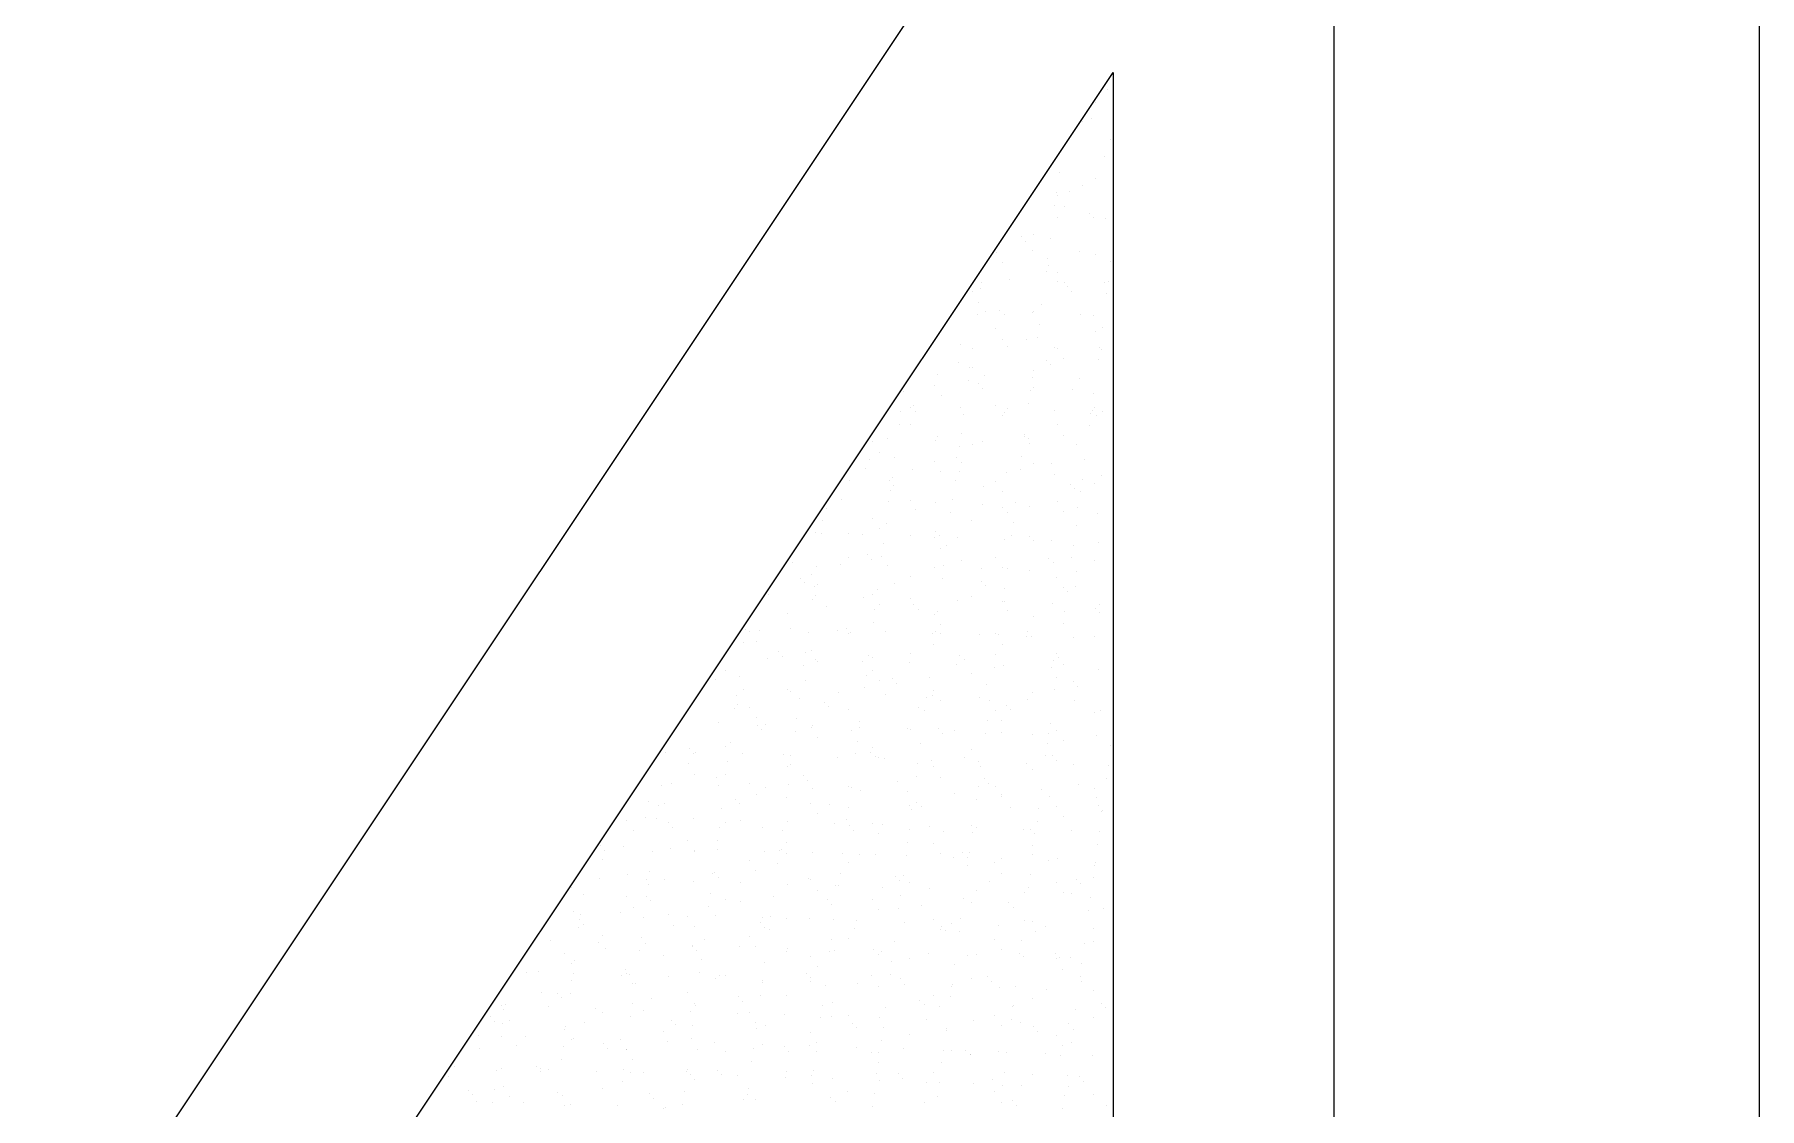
# Model space of a CAD drawing. Header units: inches. Extents: x 44782 to 44933, y 6798 to 6838.
# Drawn here: x 44811.2227 to 44811.5144, y 6837.9338 to 6838.1154 of the extents above; entities that cross this region are included whole.
import ezdxf

# ---------------------------------------------------------------- set-up
doc = ezdxf.new("R2010")
doc.units = ezdxf.units.IN
doc.header["$MEASUREMENT"] = 0
doc.layers.add('linha de corte', color=1, linetype='Continuous')

# ---------------------------------------------------------------- blocks, each defined once
blk = doc.blocks.new('*X26')
at = {"color": 0}
for p, q in [((135.6155, 160.3927), (135.6155, 160.3927)), ((135.7155, 160.3919), (135.7155, 160.3919)), ((135.9497, 160.393), (135.9497, 160.393)), ((135.9627, 160.3947), (135.9627, 160.3947)), ((135.983, 160.3974), (135.983, 160.3974)), ((136.4438, 160.3933), (136.4438, 160.3933)), ((136.4568, 160.395), (136.4568, 160.395)), ((136.4771, 160.3977), (136.4771, 160.3977)), ((136.5205, 160.3917), (136.5205, 160.3917)), ((136.5844, 160.3914), (136.5844, 160.3914)), ((136.6014, 160.3973), (136.6014, 160.3973)), ((136.6519, 160.3939), (136.6519, 160.3939)), ((135.6274, 160.38), (135.6274, 160.38)), ((135.6674, 160.3791), (135.6674, 160.3791)), ((135.7053, 160.3802), (135.7053, 160.3802)), ((135.7201, 160.3876), (135.7201, 160.3876)), ((135.7328, 160.3799), (135.7328, 160.3799)), ((135.7831, 160.3803), (135.7831, 160.3803)), ((135.7967, 160.3796), (135.7967, 160.3796)), ((135.8151, 160.3753), (135.8151, 160.3753)), ((135.817, 160.3896), (135.817, 160.3896)), ((135.8281, 160.377), (135.8281, 160.377)), ((135.8484, 160.3797), (135.8484, 160.3797)), ((135.861, 160.3805), (135.861, 160.3805)), ((135.8643, 160.382), (135.8643, 160.382)), ((135.8824, 160.3841), (135.8824, 160.3841)), ((135.8954, 160.3858), (135.8954, 160.3858)), ((135.9157, 160.3885), (135.9157, 160.3885)), ((135.917, 160.3888), (135.917, 160.3888)), ((135.9217, 160.3846), (135.9217, 160.3846)), ((135.9297, 160.3829), (135.9297, 160.3829)), ((135.9388, 160.3806), (135.9388, 160.3806)), ((135.9937, 160.3826), (135.9937, 160.3826)), ((136.0167, 160.3808), (136.0167, 160.3808)), ((136.0186, 160.3866), (136.0186, 160.3866)), ((136.0612, 160.385), (136.0612, 160.385)), ((136.0945, 160.3809), (136.0945, 160.3809)), ((136.1186, 160.3857), (136.1186, 160.3857)), ((136.1232, 160.3815), (136.1232, 160.3815)), ((136.1266, 160.3858), (136.1266, 160.3858)), ((136.1724, 160.381), (136.1724, 160.381)), ((136.1906, 160.3855), (136.1906, 160.3855)), ((136.2201, 160.3835), (136.2201, 160.3835)), ((136.2503, 160.3812), (136.2503, 160.3812)), ((136.2581, 160.388), (136.2581, 160.388)), ((136.3092, 160.3756), (136.3092, 160.3756)), ((136.3201, 160.3826), (136.3201, 160.3826)), ((136.3222, 160.3773), (136.3222, 160.3773)), ((136.3235, 160.3888), (136.3235, 160.3888)), ((136.3247, 160.3784), (136.3247, 160.3784)), ((136.3281, 160.3813), (136.3281, 160.3813)), ((136.3425, 160.38), (136.3425, 160.38)), ((136.3765, 160.3845), (136.3765, 160.3845)), ((136.3875, 160.3885), (136.3875, 160.3885)), ((136.3895, 160.3862), (136.3895, 160.3862)), ((136.406, 160.3815), (136.406, 160.3815)), ((136.4098, 160.3888), (136.4098, 160.3888)), ((136.4216, 160.3804), (136.4216, 160.3804)), ((136.455, 160.3909), (136.455, 160.3909)), ((136.4838, 160.3816), (136.4838, 160.3816)), ((136.5217, 160.3796), (136.5217, 160.3796)), ((136.5263, 160.3754), (136.5263, 160.3754)), ((136.5617, 160.3817), (136.5617, 160.3817)), ((136.6232, 160.3774), (136.6232, 160.3774)), ((136.6395, 160.3819), (136.6395, 160.3819)), ((135.6403, 160.3699), (135.6403, 160.3699)), ((135.645, 160.3657), (135.645, 160.3657)), ((135.6805, 160.3576), (135.6805, 160.3576)), ((135.6935, 160.3593), (135.6935, 160.3593)), ((135.7138, 160.3619), (135.7138, 160.3619)), ((135.7419, 160.3677), (135.7419, 160.3677)), ((135.7478, 160.3664), (135.7478, 160.3664)), ((135.7608, 160.3681), (135.7608, 160.3681)), ((135.7666, 160.3565), (135.7666, 160.3565)), ((135.7811, 160.3708), (135.7811, 160.3708)), ((135.832, 160.3573), (135.832, 160.3573)), ((135.8419, 160.3668), (135.8419, 160.3668)), ((135.8465, 160.3626), (135.8465, 160.3626)), ((135.896, 160.357), (135.896, 160.357)), ((135.9434, 160.3646), (135.9434, 160.3646)), ((135.9635, 160.3594), (135.9635, 160.3594)), ((136.029, 160.3603), (136.029, 160.3603)), ((136.0434, 160.3638), (136.0434, 160.3638)), ((136.048, 160.3596), (136.048, 160.3596)), ((136.0929, 160.36), (136.0929, 160.36)), ((136.1449, 160.3616), (136.1449, 160.3616)), ((136.1604, 160.3624), (136.1604, 160.3624)), ((136.1746, 160.3579), (136.1746, 160.3579)), ((136.1876, 160.3596), (136.1876, 160.3596)), ((136.2079, 160.3623), (136.2079, 160.3623)), ((136.2259, 160.3632), (136.2259, 160.3632)), ((136.2419, 160.3667), (136.2419, 160.3667)), ((136.245, 160.3607), (136.245, 160.3607)), ((136.2496, 160.3565), (136.2496, 160.3565)), ((136.2549, 160.3685), (136.2549, 160.3685)), ((136.2752, 160.3711), (136.2752, 160.3711)), ((136.2898, 160.3629), (136.2898, 160.3629)), ((136.3465, 160.3585), (136.3465, 160.3585)), ((136.3573, 160.3653), (136.3573, 160.3653)), ((136.4228, 160.3662), (136.4228, 160.3662)), ((136.4465, 160.3576), (136.4465, 160.3576)), ((136.4867, 160.3659), (136.4867, 160.3659)), ((136.5543, 160.3683), (136.5543, 160.3683)), ((136.6197, 160.3691), (136.6197, 160.3691)), ((135.6132, 160.3487), (135.6132, 160.3487)), ((135.6262, 160.3504), (135.6262, 160.3504)), ((135.6351, 160.3543), (135.6351, 160.3543)), ((135.6465, 160.3531), (135.6465, 160.3531)), ((135.6667, 160.3458), (135.6667, 160.3458)), ((135.677, 160.3485), (135.677, 160.3485)), ((135.6875, 160.3418), (135.6875, 160.3418)), ((135.6991, 160.354), (135.6991, 160.354)), ((135.7548, 160.3486), (135.7548, 160.3486)), ((135.7654, 160.3419), (135.7654, 160.3419)), ((135.7667, 160.3449), (135.7667, 160.3449)), ((135.7713, 160.3407), (135.7713, 160.3407)), ((135.8327, 160.3488), (135.8327, 160.3488)), ((135.8432, 160.342), (135.8432, 160.342)), ((135.8682, 160.3427), (135.8682, 160.3427)), ((135.9105, 160.3489), (135.9105, 160.3489)), ((135.9211, 160.3422), (135.9211, 160.3422)), ((135.9683, 160.3418), (135.9683, 160.3418)), ((135.9884, 160.349), (135.9884, 160.349)), ((135.9989, 160.3423), (135.9989, 160.3423)), ((136.04, 160.3402), (136.04, 160.3402)), ((136.053, 160.3419), (136.053, 160.3419)), ((136.0662, 160.3492), (136.0662, 160.3492)), ((136.0698, 160.3396), (136.0698, 160.3396)), ((136.0733, 160.3445), (136.0733, 160.3445)), ((136.0768, 160.3425), (136.0768, 160.3425)), ((136.1073, 160.349), (136.1073, 160.349)), ((136.1203, 160.3507), (136.1203, 160.3507)), ((136.1406, 160.3534), (136.1406, 160.3534)), ((136.1441, 160.3493), (136.1441, 160.3493)), ((136.1546, 160.3426), (136.1546, 160.3426)), ((136.1698, 160.3388), (136.1698, 160.3388)), ((136.2219, 160.3495), (136.2219, 160.3495)), ((136.2325, 160.3428), (136.2325, 160.3428)), ((136.2597, 160.3398), (136.2597, 160.3398)), ((136.2998, 160.3496), (136.2998, 160.3496)), ((136.3103, 160.3429), (136.3103, 160.3429)), ((136.3251, 160.3406), (136.3251, 160.3406)), ((136.3777, 160.3498), (136.3777, 160.3498)), ((136.3882, 160.343), (136.3882, 160.343)), ((136.3891, 160.3403), (136.3891, 160.3403)), ((136.4511, 160.3534), (136.4511, 160.3534)), ((136.4555, 160.3499), (136.4555, 160.3499)), ((136.4566, 160.3427), (136.4566, 160.3427)), ((136.466, 160.3432), (136.466, 160.3432)), ((136.522, 160.3436), (136.522, 160.3436)), ((136.5334, 160.35), (136.5334, 160.35)), ((136.5341, 160.3405), (136.5341, 160.3405)), ((136.5439, 160.3433), (136.5439, 160.3433)), ((136.5471, 160.3422), (136.5471, 160.3422)), ((136.548, 160.3554), (136.548, 160.3554)), ((136.5674, 160.3449), (136.5674, 160.3449)), ((135.6689, 160.3309), (135.6689, 160.3309)), ((135.6916, 160.323), (135.6916, 160.323)), ((135.7344, 160.3317), (135.7344, 160.3317)), ((135.7983, 160.3314), (135.7983, 160.3314)), ((135.8658, 160.3339), (135.8658, 160.3339)), ((135.9054, 160.3224), (135.9054, 160.3224)), ((135.9184, 160.3242), (135.9184, 160.3242)), ((135.9313, 160.3347), (135.9313, 160.3347)), ((135.9387, 160.3268), (135.9387, 160.3268)), ((135.9727, 160.3313), (135.9727, 160.3313)), ((135.9729, 160.3376), (135.9729, 160.3376)), ((135.9857, 160.333), (135.9857, 160.333)), ((135.9952, 160.3344), (135.9952, 160.3344)), ((136.006, 160.3357), (136.006, 160.3357)), ((136.0628, 160.3368), (136.0628, 160.3368)), ((136.1282, 160.3377), (136.1282, 160.3377)), ((136.1744, 160.3345), (136.1744, 160.3345)), ((136.1922, 160.3373), (136.1922, 160.3373)), ((136.2713, 160.3366), (136.2713, 160.3366)), ((136.3714, 160.3357), (136.3714, 160.3357)), ((136.376, 160.3315), (136.376, 160.3315)), ((136.3995, 160.3228), (136.3995, 160.3228)), ((136.4125, 160.3245), (136.4125, 160.3245)), ((136.4329, 160.3272), (136.4329, 160.3272)), ((136.4668, 160.3316), (136.4668, 160.3316)), ((136.4729, 160.3335), (136.4729, 160.3335)), ((136.4798, 160.3333), (136.4798, 160.3333)), ((136.5001, 160.336), (136.5001, 160.336)), ((135.6367, 160.3062), (135.6367, 160.3062)), ((135.6476, 160.3174), (135.6476, 160.3174)), ((135.6962, 160.3187), (135.6962, 160.3187)), ((135.7007, 160.3059), (135.7007, 160.3059)), ((135.7255, 160.3176), (135.7255, 160.3176)), ((135.7682, 160.3083), (135.7682, 160.3083)), ((135.7708, 160.3047), (135.7708, 160.3047)), ((135.7838, 160.3064), (135.7838, 160.3064)), ((135.7931, 160.3208), (135.7931, 160.3208)), ((135.8033, 160.3177), (135.8033, 160.3177)), ((135.8042, 160.3091), (135.8042, 160.3091)), ((135.8336, 160.3091), (135.8336, 160.3091)), ((135.8381, 160.3136), (135.8381, 160.3136)), ((135.8511, 160.3153), (135.8511, 160.3153)), ((135.8715, 160.318), (135.8715, 160.318)), ((135.8812, 160.3179), (135.8812, 160.3179)), ((135.8931, 160.3199), (135.8931, 160.3199)), ((135.8976, 160.3088), (135.8976, 160.3088)), ((135.8977, 160.3157), (135.8977, 160.3157)), ((135.959, 160.318), (135.959, 160.318)), ((135.9651, 160.3113), (135.9651, 160.3113)), ((135.9946, 160.3177), (135.9946, 160.3177)), ((136.0305, 160.3121), (136.0305, 160.3121)), ((136.0369, 160.3181), (136.0369, 160.3181)), ((136.0945, 160.3118), (136.0945, 160.3118)), ((136.0947, 160.3168), (136.0947, 160.3168)), ((136.0993, 160.3126), (136.0993, 160.3126)), ((136.1147, 160.3183), (136.1147, 160.3183)), ((136.162, 160.3142), (136.162, 160.3142)), ((136.1926, 160.3184), (136.1926, 160.3184)), ((136.1962, 160.3146), (136.1962, 160.3146)), ((136.2274, 160.315), (136.2274, 160.315)), ((136.2649, 160.305), (136.2649, 160.305)), ((136.2704, 160.3186), (136.2704, 160.3186)), ((136.2779, 160.3068), (136.2779, 160.3068)), ((136.2914, 160.3147), (136.2914, 160.3147)), ((136.2962, 160.3138), (136.2962, 160.3138)), ((136.2983, 160.3094), (136.2983, 160.3094)), ((136.3008, 160.3095), (136.3008, 160.3095)), ((136.3322, 160.3139), (136.3322, 160.3139)), ((136.3452, 160.3156), (136.3452, 160.3156)), ((136.3483, 160.3187), (136.3483, 160.3187)), ((136.3589, 160.3172), (136.3589, 160.3172)), ((136.3656, 160.3183), (136.3656, 160.3183)), ((136.3977, 160.3115), (136.3977, 160.3115)), ((136.4244, 160.318), (136.4244, 160.318)), ((136.4261, 160.3189), (136.4261, 160.3189)), ((136.4883, 160.3177), (136.4883, 160.3177)), ((136.4978, 160.3107), (136.4978, 160.3107)), ((136.5024, 160.3065), (136.5024, 160.3065)), ((136.504, 160.319), (136.504, 160.319)), ((135.6164, 160.301), (135.6164, 160.301)), ((135.621, 160.2968), (135.621, 160.2968)), ((135.6362, 160.287), (135.6362, 160.287)), ((135.6492, 160.2887), (135.6492, 160.2887)), ((135.6696, 160.2914), (135.6696, 160.2914)), ((135.6972, 160.2859), (135.6972, 160.2859)), ((135.7035, 160.2959), (135.7035, 160.2959)), ((135.7165, 160.2976), (135.7165, 160.2976)), ((135.7179, 160.2988), (135.7179, 160.2988)), ((135.7369, 160.3003), (135.7369, 160.3003)), ((135.775, 160.286), (135.775, 160.286)), ((135.818, 160.298), (135.818, 160.298)), ((135.8226, 160.2937), (135.8226, 160.2937)), ((135.8529, 160.2862), (135.8529, 160.2862)), ((135.9195, 160.2957), (135.9195, 160.2957)), ((135.9307, 160.2863), (135.9307, 160.2863)), ((135.9329, 160.2865), (135.9329, 160.2865)), ((135.9968, 160.2862), (135.9968, 160.2862)), ((136.0086, 160.2864), (136.0086, 160.2864)), ((136.0195, 160.2949), (136.0195, 160.2949)), ((136.0241, 160.2907), (136.0241, 160.2907)), ((136.0643, 160.2886), (136.0643, 160.2886)), ((136.0864, 160.2866), (136.0864, 160.2866)), ((136.121, 160.2927), (136.121, 160.2927)), ((136.1298, 160.2895), (136.1298, 160.2895)), ((136.1303, 160.2873), (136.1303, 160.2873)), ((136.1434, 160.289), (136.1434, 160.289)), ((136.1637, 160.2917), (136.1637, 160.2917)), ((136.1643, 160.2867), (136.1643, 160.2867)), ((136.1937, 160.2892), (136.1937, 160.2892)), ((136.1976, 160.2962), (136.1976, 160.2962)), ((136.2106, 160.2979), (136.2106, 160.2979)), ((136.2211, 160.2918), (136.2211, 160.2918)), ((136.2257, 160.2876), (136.2257, 160.2876)), ((136.231, 160.3006), (136.231, 160.3006)), ((136.2421, 160.2869), (136.2421, 160.2869)), ((136.2612, 160.2916), (136.2612, 160.2916)), ((136.32, 160.287), (136.32, 160.287)), ((136.3226, 160.2896), (136.3226, 160.2896)), ((136.3267, 160.2924), (136.3267, 160.2924)), ((136.3906, 160.2921), (136.3906, 160.2921)), ((136.3978, 160.2871), (136.3978, 160.2871)), ((136.4226, 160.2887), (136.4226, 160.2887)), ((136.4582, 160.2946), (136.4582, 160.2946)), ((136.4757, 160.2873), (136.4757, 160.2873)), ((135.6193, 160.2857), (135.6193, 160.2857)), ((135.6299, 160.279), (135.6299, 160.279)), ((135.6428, 160.2769), (135.6428, 160.2769)), ((135.6705, 160.2827), (135.6705, 160.2827)), ((135.7077, 160.2792), (135.7077, 160.2792)), ((135.7359, 160.2836), (135.7359, 160.2836)), ((135.7428, 160.276), (135.7428, 160.276)), ((135.7474, 160.2718), (135.7474, 160.2718)), ((135.7856, 160.2793), (135.7856, 160.2793)), ((135.7999, 160.2833), (135.7999, 160.2833)), ((135.8443, 160.2738), (135.8443, 160.2738)), ((135.8634, 160.2794), (135.8634, 160.2794)), ((135.8674, 160.2857), (135.8674, 160.2857)), ((135.9413, 160.2796), (135.9413, 160.2796)), ((135.9444, 160.2729), (135.9444, 160.2729)), ((135.949, 160.2687), (135.949, 160.2687)), ((135.9958, 160.2696), (135.9958, 160.2696)), ((136.0088, 160.2713), (136.0088, 160.2713)), ((136.0191, 160.2797), (136.0191, 160.2797)), ((136.0291, 160.274), (136.0291, 160.274)), ((136.0459, 160.2707), (136.0459, 160.2707)), ((136.063, 160.2785), (136.063, 160.2785)), ((136.0761, 160.2802), (136.0761, 160.2802)), ((136.0964, 160.2829), (136.0964, 160.2829)), ((136.097, 160.2799), (136.097, 160.2799)), ((136.1459, 160.2699), (136.1459, 160.2699)), ((136.1748, 160.28), (136.1748, 160.28)), ((136.2527, 160.2802), (136.2527, 160.2802)), ((136.3305, 160.2803), (136.3305, 160.2803)), ((136.3605, 160.269), (136.3605, 160.269)), ((136.4084, 160.2804), (136.4084, 160.2804)), ((136.4259, 160.2698), (136.4259, 160.2698)), ((136.4272, 160.2845), (136.4272, 160.2845)), ((136.4862, 160.2806), (136.4862, 160.2806)), ((135.6383, 160.258), (135.6383, 160.258)), ((135.6677, 160.2541), (135.6677, 160.2541)), ((135.6678, 160.2548), (135.6678, 160.2548)), ((135.7022, 160.2577), (135.7022, 160.2577)), ((135.7457, 160.255), (135.7457, 160.255)), ((135.7692, 160.2519), (135.7692, 160.2519)), ((135.7697, 160.2601), (135.7697, 160.2601)), ((135.8235, 160.2551), (135.8235, 160.2551)), ((135.8352, 160.261), (135.8352, 160.261)), ((135.8612, 160.2519), (135.8612, 160.2519)), ((135.8692, 160.251), (135.8692, 160.251)), ((135.8742, 160.2536), (135.8742, 160.2536)), ((135.8945, 160.2563), (135.8945, 160.2563)), ((135.8991, 160.2607), (135.8991, 160.2607)), ((135.9014, 160.2553), (135.9014, 160.2553)), ((135.9285, 160.2607), (135.9285, 160.2607)), ((135.9415, 160.2625), (135.9415, 160.2625)), ((135.9618, 160.2651), (135.9618, 160.2651)), ((135.9667, 160.2631), (135.9667, 160.2631)), ((135.9792, 160.2554), (135.9792, 160.2554)), ((136.0321, 160.2639), (136.0321, 160.2639)), ((136.0571, 160.2555), (136.0571, 160.2555)), ((136.0961, 160.2636), (136.0961, 160.2636)), ((136.1349, 160.2557), (136.1349, 160.2557)), ((136.1505, 160.2656), (136.1505, 160.2656)), ((136.1636, 160.266), (136.1636, 160.266)), ((136.2128, 160.2558), (136.2128, 160.2558)), ((136.229, 160.2669), (136.229, 160.2669)), ((136.2474, 160.2677), (136.2474, 160.2677)), ((136.2906, 160.256), (136.2906, 160.256)), ((136.293, 160.2666), (136.293, 160.2666)), ((136.3475, 160.2668), (136.3475, 160.2668)), ((136.3521, 160.2626), (136.3521, 160.2626)), ((136.3553, 160.2522), (136.3553, 160.2522)), ((136.3683, 160.2539), (136.3683, 160.2539)), ((136.3685, 160.2561), (136.3685, 160.2561)), ((136.3886, 160.2566), (136.3886, 160.2566)), ((136.4226, 160.2611), (136.4226, 160.2611)), ((136.4356, 160.2628), (136.4356, 160.2628)), ((136.4463, 160.2563), (136.4463, 160.2563)), ((136.449, 160.2646), (136.449, 160.2646)), ((136.4559, 160.2655), (136.4559, 160.2655)), ((135.6721, 160.2346), (135.6721, 160.2346)), ((135.6723, 160.2498), (135.6723, 160.2498)), ((135.7266, 160.2342), (135.7266, 160.2342)), ((135.7375, 160.2354), (135.7375, 160.2354)), ((135.7396, 160.2359), (135.7396, 160.2359)), ((135.7599, 160.2386), (135.7599, 160.2386)), ((135.7939, 160.243), (135.7939, 160.243)), ((135.8015, 160.2351), (135.8015, 160.2351)), ((135.8069, 160.2447), (135.8069, 160.2447)), ((135.8272, 160.2474), (135.8272, 160.2474)), ((135.869, 160.2375), (135.869, 160.2375)), ((135.8738, 160.2468), (135.8738, 160.2468)), ((135.9344, 160.2384), (135.9344, 160.2384)), ((135.9707, 160.2488), (135.9707, 160.2488)), ((135.9984, 160.238), (135.9984, 160.238)), ((136.0659, 160.2405), (136.0659, 160.2405)), ((136.0708, 160.2479), (136.0708, 160.2479)), ((136.0754, 160.2437), (136.0754, 160.2437)), ((136.1313, 160.2413), (136.1313, 160.2413)), ((136.1723, 160.2457), (136.1723, 160.2457)), ((136.1953, 160.241), (136.1953, 160.241)), ((136.2207, 160.2345), (136.2207, 160.2345)), ((136.2337, 160.2362), (136.2337, 160.2362)), ((136.254, 160.2389), (136.254, 160.2389)), ((136.2628, 160.2434), (136.2628, 160.2434)), ((136.2723, 160.2449), (136.2723, 160.2449)), ((136.2769, 160.2406), (136.2769, 160.2406)), ((136.288, 160.2433), (136.288, 160.2433)), ((136.301, 160.2451), (136.301, 160.2451)), ((136.3213, 160.2477), (136.3213, 160.2477)), ((136.3283, 160.2443), (136.3283, 160.2443)), ((136.3738, 160.2426), (136.3738, 160.2426)), ((136.3922, 160.244), (136.3922, 160.244)), ((135.6253, 160.2208), (135.6253, 160.2208)), ((135.6395, 160.2231), (135.6395, 160.2231)), ((135.65, 160.2164), (135.65, 160.2164)), ((135.6593, 160.2253), (135.6593, 160.2253)), ((135.6723, 160.227), (135.6723, 160.227)), ((135.6926, 160.2297), (135.6926, 160.2297)), ((135.694, 160.2299), (135.694, 160.2299)), ((135.7174, 160.2233), (135.7174, 160.2233)), ((135.7279, 160.2166), (135.7279, 160.2166)), ((135.7941, 160.2291), (135.7941, 160.2291)), ((135.7952, 160.2234), (135.7952, 160.2234)), ((135.7987, 160.2248), (135.7987, 160.2248)), ((135.8057, 160.2167), (135.8057, 160.2167)), ((135.8731, 160.2236), (135.8731, 160.2236)), ((135.8836, 160.2168), (135.8836, 160.2168)), ((135.8956, 160.2268), (135.8956, 160.2268)), ((135.9509, 160.2237), (135.9509, 160.2237)), ((135.9615, 160.217), (135.9615, 160.217)), ((135.9956, 160.226), (135.9956, 160.226)), ((136.0002, 160.2218), (136.0002, 160.2218)), ((136.0288, 160.2238), (136.0288, 160.2238)), ((136.0337, 160.2157), (136.0337, 160.2157)), ((136.0393, 160.2171), (136.0393, 160.2171)), ((136.0861, 160.2168), (136.0861, 160.2168)), ((136.0971, 160.2238), (136.0971, 160.2238)), ((136.0991, 160.2185), (136.0991, 160.2185)), ((136.1066, 160.224), (136.1066, 160.224)), ((136.1172, 160.2173), (136.1172, 160.2173)), ((136.1194, 160.2212), (136.1194, 160.2212)), ((136.1534, 160.2256), (136.1534, 160.2256)), ((136.1652, 160.2179), (136.1652, 160.2179)), ((136.1664, 160.2273), (136.1664, 160.2273)), ((136.1845, 160.2241), (136.1845, 160.2241)), ((136.1867, 160.23), (136.1867, 160.23)), ((136.195, 160.2174), (136.195, 160.2174)), ((136.1972, 160.2229), (136.1972, 160.2229)), ((136.2018, 160.2187), (136.2018, 160.2187)), ((136.2306, 160.2187), (136.2306, 160.2187)), ((136.2623, 160.2243), (136.2623, 160.2243)), ((136.2729, 160.2175), (136.2729, 160.2175)), ((136.2945, 160.2184), (136.2945, 160.2184)), ((136.2987, 160.2207), (136.2987, 160.2207)), ((136.3402, 160.2244), (136.3402, 160.2244)), ((136.3507, 160.2177), (136.3507, 160.2177)), ((136.3621, 160.2208), (136.3621, 160.2208)), ((136.3987, 160.2198), (136.3987, 160.2198)), ((135.6189, 160.208), (135.6189, 160.208)), ((135.6398, 160.2098), (135.6398, 160.2098)), ((135.7038, 160.2095), (135.7038, 160.2095)), ((135.7189, 160.2071), (135.7189, 160.2071)), ((135.7235, 160.2029), (135.7235, 160.2029)), ((135.7713, 160.212), (135.7713, 160.212)), ((135.8204, 160.2049), (135.8204, 160.2049)), ((135.8368, 160.2128), (135.8368, 160.2128)), ((135.9007, 160.2125), (135.9007, 160.2125)), ((135.9205, 160.204), (135.9205, 160.204)), ((135.9251, 160.1998), (135.9251, 160.1998)), ((135.9515, 160.1991), (135.9515, 160.1991)), ((135.9645, 160.2008), (135.9645, 160.2008)), ((135.9682, 160.2149), (135.9682, 160.2149)), ((135.9848, 160.2034), (135.9848, 160.2034)), ((136.0188, 160.2079), (136.0188, 160.2079)), ((136.022, 160.2018), (136.022, 160.2018)), ((136.0318, 160.2096), (136.0318, 160.2096)), ((136.0521, 160.2123), (136.0521, 160.2123)), ((136.0976, 160.2154), (136.0976, 160.2154)), ((136.122, 160.201), (136.122, 160.201)), ((136.2235, 160.1988), (136.2235, 160.1988)), ((136.3236, 160.1979), (136.3236, 160.1979)), ((135.6438, 160.1852), (135.6438, 160.1852)), ((135.6484, 160.181), (135.6484, 160.181)), ((135.6737, 160.1864), (135.6737, 160.1864)), ((135.688, 160.1922), (135.688, 160.1922)), ((135.7391, 160.1872), (135.7391, 160.1872)), ((135.7453, 160.183), (135.7453, 160.183)), ((135.7658, 160.1924), (135.7658, 160.1924)), ((135.803, 160.1869), (135.803, 160.1869)), ((135.8169, 160.1813), (135.8169, 160.1813)), ((135.8299, 160.183), (135.8299, 160.183)), ((135.8437, 160.1925), (135.8437, 160.1925)), ((135.8453, 160.1821), (135.8453, 160.1821)), ((135.8503, 160.1857), (135.8503, 160.1857)), ((135.8706, 160.1893), (135.8706, 160.1893)), ((135.8842, 160.1902), (135.8842, 160.1902)), ((135.8972, 160.1919), (135.8972, 160.1919)), ((135.9176, 160.1946), (135.9176, 160.1946)), ((135.9216, 160.1927), (135.9216, 160.1927)), ((135.936, 160.1902), (135.936, 160.1902)), ((135.9994, 160.1928), (135.9994, 160.1928)), ((136, 160.1899), (136, 160.1899)), ((136.0675, 160.1923), (136.0675, 160.1923)), ((136.0773, 160.1929), (136.0773, 160.1929)), ((136.1266, 160.1968), (136.1266, 160.1968)), ((136.1329, 160.1931), (136.1329, 160.1931)), ((136.1551, 160.1931), (136.1551, 160.1931)), ((136.1969, 160.1928), (136.1969, 160.1928)), ((136.233, 160.1932), (136.233, 160.1932)), ((136.2644, 160.1953), (136.2644, 160.1953)), ((136.3108, 160.1934), (136.3108, 160.1934)), ((136.311, 160.1817), (136.311, 160.1817)), ((136.324, 160.1834), (136.324, 160.1834)), ((136.3282, 160.1937), (136.3282, 160.1937)), ((136.3298, 160.1961), (136.3298, 160.1961)), ((136.3444, 160.186), (136.3444, 160.186)), ((135.6823, 160.1636), (135.6823, 160.1636)), ((135.6953, 160.1653), (135.6953, 160.1653)), ((135.7157, 160.168), (135.7157, 160.168)), ((135.7496, 160.1725), (135.7496, 160.1725)), ((135.7626, 160.1742), (135.7626, 160.1742)), ((135.7729, 160.1638), (135.7729, 160.1638)), ((135.783, 160.1769), (135.783, 160.1769)), ((135.8383, 160.1646), (135.8383, 160.1646)), ((135.8499, 160.1779), (135.8499, 160.1779)), ((135.9023, 160.1643), (135.9023, 160.1643)), ((135.9468, 160.1799), (135.9468, 160.1799)), ((135.9698, 160.1667), (135.9698, 160.1667)), ((136.0353, 160.1676), (136.0353, 160.1676)), ((136.0469, 160.179), (136.0469, 160.179)), ((136.0515, 160.1748), (136.0515, 160.1748)), ((136.0992, 160.1673), (136.0992, 160.1673)), ((136.1484, 160.1768), (136.1484, 160.1768)), ((136.1667, 160.1697), (136.1667, 160.1697)), ((136.1764, 160.1639), (136.1764, 160.1639)), ((136.1895, 160.1656), (136.1895, 160.1656)), ((136.2098, 160.1683), (136.2098, 160.1683)), ((136.2322, 160.1705), (136.2322, 160.1705)), ((136.2437, 160.1728), (136.2437, 160.1728)), ((136.2484, 160.176), (136.2484, 160.176)), ((136.253, 160.1717), (136.253, 160.1717)), ((136.2567, 160.1745), (136.2567, 160.1745)), ((136.2771, 160.1772), (136.2771, 160.1772)), ((136.2961, 160.1702), (136.2961, 160.1702)), ((135.615, 160.1548), (135.615, 160.1548)), ((135.628, 160.1565), (135.628, 160.1565)), ((135.6414, 160.1617), (135.6414, 160.1617)), ((135.6484, 160.1591), (135.6484, 160.1591)), ((135.6597, 160.1605), (135.6597, 160.1605)), ((135.6701, 160.161), (135.6701, 160.161)), ((135.6702, 160.1538), (135.6702, 160.1538)), ((135.7054, 160.1613), (135.7054, 160.1613)), ((135.7375, 160.1607), (135.7375, 160.1607)), ((135.7481, 160.154), (135.7481, 160.154)), ((135.7702, 160.1602), (135.7702, 160.1602)), ((135.7748, 160.1559), (135.7748, 160.1559)), ((135.8154, 160.1608), (135.8154, 160.1608)), ((135.8259, 160.1541), (135.8259, 160.1541)), ((135.8717, 160.158), (135.8717, 160.158)), ((135.8933, 160.161), (135.8933, 160.161)), ((135.9038, 160.1542), (135.9038, 160.1542)), ((135.9711, 160.1611), (135.9711, 160.1611)), ((135.9717, 160.1571), (135.9717, 160.1571)), ((135.9763, 160.1529), (135.9763, 160.1529)), ((135.9816, 160.1544), (135.9816, 160.1544)), ((136.0419, 160.1462), (136.0419, 160.1462)), ((136.049, 160.1612), (136.049, 160.1612)), ((136.0549, 160.1479), (136.0549, 160.1479)), ((136.0595, 160.1545), (136.0595, 160.1545)), ((136.0732, 160.1549), (136.0732, 160.1549)), ((136.0752, 160.1506), (136.0752, 160.1506)), ((136.1091, 160.1551), (136.1091, 160.1551)), ((136.1222, 160.1568), (136.1222, 160.1568)), ((136.1268, 160.1614), (136.1268, 160.1614)), ((136.1374, 160.1547), (136.1374, 160.1547)), ((136.1425, 160.1595), (136.1425, 160.1595)), ((136.1732, 160.154), (136.1732, 160.154)), ((136.1779, 160.1498), (136.1779, 160.1498)), ((136.2047, 160.1615), (136.2047, 160.1615)), ((136.2152, 160.1548), (136.2152, 160.1548)), ((136.266, 160.1471), (136.266, 160.1471)), ((136.2748, 160.1518), (136.2748, 160.1518)), ((136.2825, 160.1617), (136.2825, 160.1617)), ((136.2931, 160.1549), (136.2931, 160.1549)), ((135.6303, 160.1295), (135.6303, 160.1295)), ((135.6752, 160.1382), (135.6752, 160.1382)), ((135.695, 160.1382), (135.695, 160.1382)), ((135.6996, 160.134), (135.6996, 160.134)), ((135.7082, 160.1296), (135.7082, 160.1296)), ((135.7407, 160.1391), (135.7407, 160.1391)), ((135.786, 160.1298), (135.786, 160.1298)), ((135.7965, 160.136), (135.7965, 160.136)), ((135.8046, 160.1387), (135.8046, 160.1387)), ((135.8639, 160.1299), (135.8639, 160.1299)), ((135.8721, 160.1412), (135.8721, 160.1412)), ((135.8965, 160.1351), (135.8965, 160.1351)), ((135.9012, 160.1309), (135.9012, 160.1309)), ((135.9073, 160.1285), (135.9073, 160.1285)), ((135.9203, 160.1302), (135.9203, 160.1302)), ((135.9376, 160.142), (135.9376, 160.142)), ((135.9406, 160.1329), (135.9406, 160.1329)), ((135.9417, 160.1301), (135.9417, 160.1301)), ((135.9746, 160.1374), (135.9746, 160.1374)), ((135.9876, 160.1391), (135.9876, 160.1391)), ((135.9981, 160.1329), (135.9981, 160.1329)), ((136.0015, 160.1417), (136.0015, 160.1417)), ((136.0079, 160.1417), (136.0079, 160.1417)), ((136.0196, 160.1302), (136.0196, 160.1302)), ((136.0691, 160.1441), (136.0691, 160.1441)), ((136.0975, 160.1303), (136.0975, 160.1303)), ((136.0981, 160.1321), (136.0981, 160.1321)), ((136.1027, 160.1279), (136.1027, 160.1279)), ((136.1345, 160.145), (136.1345, 160.145)), ((136.1753, 160.1305), (136.1753, 160.1305)), ((136.1984, 160.1447), (136.1984, 160.1447)), ((136.1996, 160.1299), (136.1996, 160.1299)), ((136.2532, 160.1306), (136.2532, 160.1306)), ((135.6198, 160.1163), (135.6198, 160.1163)), ((135.6245, 160.1121), (135.6245, 160.1121)), ((135.643, 160.1135), (135.643, 160.1135)), ((135.707, 160.1132), (135.707, 160.1132)), ((135.7214, 160.1141), (135.7214, 160.1141)), ((135.7727, 160.1108), (135.7727, 160.1108)), ((135.7745, 160.1156), (135.7745, 160.1156)), ((135.7857, 160.1125), (135.7857, 160.1125)), ((135.806, 160.1152), (135.806, 160.1152)), ((135.8214, 160.1132), (135.8214, 160.1132)), ((135.8399, 160.1164), (135.8399, 160.1164)), ((135.84, 160.1196), (135.84, 160.1196)), ((135.853, 160.1214), (135.853, 160.1214)), ((135.8733, 160.124), (135.8733, 160.124)), ((135.9039, 160.1161), (135.9039, 160.1161)), ((135.9229, 160.111), (135.9229, 160.111)), ((135.9714, 160.1186), (135.9714, 160.1186)), ((136.0229, 160.1101), (136.0229, 160.1101)), ((136.0368, 160.1194), (136.0368, 160.1194)), ((136.1008, 160.1191), (136.1008, 160.1191)), ((136.1683, 160.1215), (136.1683, 160.1215)), ((136.2337, 160.1224), (136.2337, 160.1224)), ((135.6381, 160.0931), (135.6381, 160.0931)), ((135.6511, 160.0948), (135.6511, 160.0948)), ((135.6714, 160.0974), (135.6714, 160.0974)), ((135.6799, 160.0979), (135.6799, 160.0979)), ((135.7054, 160.1019), (135.7054, 160.1019)), ((135.7184, 160.1036), (135.7184, 160.1036)), ((135.7387, 160.1063), (135.7387, 160.1063)), ((135.7577, 160.0981), (135.7577, 160.0981)), ((135.826, 160.109), (135.826, 160.109)), ((135.8356, 160.0982), (135.8356, 160.0982)), ((135.8737, 160.093), (135.8737, 160.093)), ((135.9134, 160.0984), (135.9134, 160.0984)), ((135.9392, 160.0938), (135.9392, 160.0938)), ((135.9913, 160.0985), (135.9913, 160.0985)), ((136.0031, 160.0935), (136.0031, 160.0935)), ((136.0275, 160.1059), (136.0275, 160.1059)), ((136.0691, 160.0986), (136.0691, 160.0986)), ((136.0706, 160.096), (136.0706, 160.096)), ((136.1245, 160.1079), (136.1245, 160.1079)), ((136.1322, 160.0934), (136.1322, 160.0934)), ((136.1361, 160.0968), (136.1361, 160.0968)), ((136.1452, 160.0951), (136.1452, 160.0951)), ((136.147, 160.0988), (136.147, 160.0988)), ((136.1655, 160.0978), (136.1655, 160.0978)), ((136.1995, 160.1022), (136.1995, 160.1022)), ((136.2, 160.0965), (136.2, 160.0965)), ((136.2125, 160.104), (136.2125, 160.104)), ((136.2245, 160.1071), (136.2245, 160.1071)), ((135.6462, 160.0921), (135.6462, 160.0921)), ((135.6768, 160.09), (135.6768, 160.09)), ((135.6904, 160.0912), (135.6904, 160.0912)), ((135.7422, 160.0909), (135.7422, 160.0909)), ((135.7462, 160.0913), (135.7462, 160.0913)), ((135.7508, 160.087), (135.7508, 160.087)), ((135.7683, 160.0914), (135.7683, 160.0914)), ((135.8062, 160.0906), (135.8062, 160.0906)), ((135.8461, 160.0915), (135.8461, 160.0915)), ((135.8478, 160.0891), (135.8478, 160.0891)), ((135.924, 160.0916), (135.924, 160.0916)), ((135.9478, 160.0882), (135.9478, 160.0882)), ((135.9524, 160.084), (135.9524, 160.084)), ((135.9976, 160.0757), (135.9976, 160.0757)), ((136.0018, 160.0918), (136.0018, 160.0918)), ((136.0106, 160.0774), (136.0106, 160.0774)), ((136.0309, 160.0801), (136.0309, 160.0801)), ((136.0493, 160.086), (136.0493, 160.086)), ((136.0649, 160.0845), (136.0649, 160.0845)), ((136.0779, 160.0862), (136.0779, 160.0862)), ((136.0797, 160.0919), (136.0797, 160.0919)), ((136.0982, 160.0889), (136.0982, 160.0889)), ((136.1493, 160.0851), (136.1493, 160.0851)), ((136.1539, 160.0809), (136.1539, 160.0809)), ((136.1575, 160.0921), (136.1575, 160.0921)), ((135.6446, 160.0653), (135.6446, 160.0653)), ((135.6505, 160.0669), (135.6505, 160.0669)), ((135.6711, 160.0693), (135.6711, 160.0693)), ((135.6757, 160.0651), (135.6757, 160.0651)), ((135.7085, 160.065), (135.7085, 160.065)), ((135.7284, 160.067), (135.7284, 160.067)), ((135.7726, 160.0671), (135.7726, 160.0671)), ((135.776, 160.0674), (135.776, 160.0674)), ((135.8062, 160.0672), (135.8062, 160.0672)), ((135.8415, 160.0683), (135.8415, 160.0683)), ((135.863, 160.0579), (135.863, 160.0579)), ((135.8726, 160.0663), (135.8726, 160.0663)), ((135.876, 160.0597), (135.876, 160.0597)), ((135.8772, 160.062), (135.8772, 160.062)), ((135.8841, 160.0673), (135.8841, 160.0673)), ((135.8964, 160.0623), (135.8964, 160.0623)), ((135.9054, 160.068), (135.9054, 160.068)), ((135.9303, 160.0668), (135.9303, 160.0668)), ((135.9433, 160.0685), (135.9433, 160.0685)), ((135.9619, 160.0675), (135.9619, 160.0675)), ((135.9637, 160.0712), (135.9637, 160.0712)), ((135.973, 160.0704), (135.973, 160.0704)), ((135.9741, 160.064), (135.9741, 160.064)), ((136.0384, 160.0712), (136.0384, 160.0712)), ((136.0398, 160.0676), (136.0398, 160.0676)), ((136.0742, 160.0632), (136.0742, 160.0632)), ((136.0788, 160.059), (136.0788, 160.059)), ((136.1024, 160.0709), (136.1024, 160.0709)), ((136.1176, 160.0677), (136.1176, 160.0677)), ((136.1699, 160.0734), (136.1699, 160.0734)), ((135.6784, 160.0419), (135.6784, 160.0419)), ((135.6974, 160.0452), (135.6974, 160.0452)), ((135.7284, 160.0402), (135.7284, 160.0402)), ((135.7414, 160.0419), (135.7414, 160.0419)), ((135.7438, 160.0427), (135.7438, 160.0427)), ((135.7618, 160.0446), (135.7618, 160.0446)), ((135.7957, 160.0491), (135.7957, 160.0491)), ((135.7975, 160.0443), (135.7975, 160.0443)), ((135.8021, 160.0401), (135.8021, 160.0401)), ((135.8078, 160.0424), (135.8078, 160.0424)), ((135.8087, 160.0508), (135.8087, 160.0508)), ((135.8291, 160.0535), (135.8291, 160.0535)), ((135.8753, 160.0448), (135.8753, 160.0448)), ((135.899, 160.0421), (135.899, 160.0421)), ((135.9407, 160.0457), (135.9407, 160.0457)), ((135.999, 160.0412), (135.999, 160.0412)), ((136.0047, 160.0454), (136.0047, 160.0454)), ((136.0722, 160.0478), (136.0722, 160.0478)), ((136.1376, 160.0486), (136.1376, 160.0486)), ((135.6222, 160.0352), (135.6222, 160.0352)), ((135.6223, 160.0232), (135.6223, 160.0232)), ((135.6272, 160.0269), (135.6272, 160.0269)), ((135.6328, 160.0285), (135.6328, 160.0285)), ((135.6611, 160.0314), (135.6611, 160.0314)), ((135.6741, 160.0331), (135.6741, 160.0331)), ((135.6945, 160.0358), (135.6945, 160.0358)), ((135.7001, 160.0353), (135.7001, 160.0353)), ((135.7106, 160.0286), (135.7106, 160.0286)), ((135.7223, 160.0224), (135.7223, 160.0224)), ((135.7779, 160.0355), (135.7779, 160.0355)), ((135.7885, 160.0287), (135.7885, 160.0287)), ((135.8558, 160.0356), (135.8558, 160.0356)), ((135.8663, 160.0289), (135.8663, 160.0289)), ((135.9336, 160.0357), (135.9336, 160.0357)), ((135.9442, 160.029), (135.9442, 160.029)), ((135.9745, 160.0222), (135.9745, 160.0222)), ((136.0036, 160.037), (136.0036, 160.037)), ((136.0115, 160.0359), (136.0115, 160.0359)), ((136.022, 160.0292), (136.022, 160.0292)), ((136.04, 160.0231), (136.04, 160.0231)), ((136.088, 160.0228), (136.088, 160.0228)), ((136.0893, 160.036), (136.0893, 160.036)), ((136.0999, 160.0293), (136.0999, 160.0293)), ((136.1005, 160.039), (136.1005, 160.039)), ((136.101, 160.0245), (136.101, 160.0245)), ((135.6461, 160.0171), (135.6461, 160.0171)), ((135.7101, 160.0168), (135.7101, 160.0168)), ((135.7269, 160.0181), (135.7269, 160.0181)), ((135.7486, 160.0044), (135.7486, 160.0044)), ((135.7776, 160.0193), (135.7776, 160.0193)), ((135.8238, 160.0202), (135.8238, 160.0202)), ((135.8264, 160.0046), (135.8264, 160.0046)), ((135.8431, 160.0201), (135.8431, 160.0201)), ((135.9043, 160.0047), (135.9043, 160.0047)), ((135.907, 160.0198), (135.907, 160.0198)), ((135.9239, 160.0193), (135.9239, 160.0193)), ((135.9285, 160.0151), (135.9285, 160.0151)), ((135.9534, 160.0051), (135.9534, 160.0051)), ((135.9664, 160.0068), (135.9664, 160.0068)), ((135.9821, 160.0049), (135.9821, 160.0049)), ((135.9867, 160.0095), (135.9867, 160.0095)), ((136.0207, 160.014), (136.0207, 160.014)), ((136.0254, 160.0171), (136.0254, 160.0171)), ((136.0337, 160.0157), (136.0337, 160.0157)), ((136.054, 160.0184), (136.054, 160.0184)), ((136.06, 160.005), (136.06, 160.005)), ((135.6472, 160.0004), (135.6472, 160.0004)), ((135.6518, 159.9962), (135.6518, 159.9962)), ((135.6707, 160.0043), (135.6707, 160.0043)), ((135.68, 159.9937), (135.68, 159.9937)), ((135.7454, 159.9945), (135.7454, 159.9945)), ((135.7487, 159.9982), (135.7487, 159.9982)), ((135.8093, 159.9942), (135.8093, 159.9942)), ((135.8188, 159.9874), (135.8188, 159.9874)), ((135.8318, 159.9891), (135.8318, 159.9891)), ((135.8487, 159.9974), (135.8487, 159.9974)), ((135.8521, 159.9918), (135.8521, 159.9918)), ((135.8533, 159.9931), (135.8533, 159.9931)), ((135.8769, 159.9967), (135.8769, 159.9967)), ((135.8861, 159.9962), (135.8861, 159.9962)), ((135.8991, 159.998), (135.8991, 159.998)), ((135.9194, 160.0006), (135.9194, 160.0006)), ((135.9423, 159.9975), (135.9423, 159.9975)), ((135.9502, 159.9951), (135.9502, 159.9951)), ((136.0063, 159.9972), (136.0063, 159.9972)), ((136.0503, 159.9943), (136.0503, 159.9943)), ((135.6424, 159.9726), (135.6424, 159.9726)), ((135.6735, 159.9763), (135.6735, 159.9763)), ((135.6842, 159.9697), (135.6842, 159.9697)), ((135.6972, 159.9714), (135.6972, 159.9714)), ((135.7175, 159.9741), (135.7175, 159.9741)), ((135.7203, 159.9727), (135.7203, 159.9727)), ((135.7515, 159.9785), (135.7515, 159.9785)), ((135.7645, 159.9802), (135.7645, 159.9802)), ((135.7736, 159.9754), (135.7736, 159.9754)), ((135.7782, 159.9712), (135.7782, 159.9712)), ((135.7792, 159.9711), (135.7792, 159.9711)), ((135.7848, 159.9829), (135.7848, 159.9829)), ((135.7981, 159.9729), (135.7981, 159.9729)), ((135.8446, 159.9719), (135.8446, 159.9719)), ((135.8751, 159.9732), (135.8751, 159.9732)), ((135.876, 159.973), (135.876, 159.973)), ((135.9086, 159.9716), (135.9086, 159.9716)), ((135.9538, 159.9731), (135.9538, 159.9731)), ((135.9751, 159.9723), (135.9751, 159.9723)), ((135.9761, 159.9741), (135.9761, 159.9741)), ((135.6169, 159.9608), (135.6169, 159.9608)), ((135.6299, 159.9625), (135.6299, 159.9625)), ((135.6477, 159.969), (135.6477, 159.969)), ((135.6502, 159.9652), (135.6502, 159.9652)), ((135.653, 159.9659), (135.653, 159.9659)), ((135.6984, 159.9535), (135.6984, 159.9535)), ((135.7117, 159.9687), (135.7117, 159.9687)), ((135.7308, 159.966), (135.7308, 159.966)), ((135.8087, 159.9661), (135.8087, 159.9661)), ((135.8865, 159.9663), (135.8865, 159.9663)), ((135.9644, 159.9664), (135.9644, 159.9664)), ((135.9797, 159.9681), (135.9797, 159.9681)), ((135.6131, 159.9415), (135.6131, 159.9415)), ((135.614, 159.9431), (135.614, 159.9431)), ((135.6815, 159.9455), (135.6815, 159.9455)), ((135.6909, 159.9417), (135.6909, 159.9417)), ((135.703, 159.9493), (135.703, 159.9493)), ((135.747, 159.9464), (135.747, 159.9464)), ((135.7688, 159.9418), (135.7688, 159.9418)), ((135.7999, 159.9513), (135.7999, 159.9513)), ((135.8109, 159.9461), (135.8109, 159.9461)), ((135.8466, 159.942), (135.8466, 159.942)), ((135.8784, 159.9485), (135.8784, 159.9485)), ((135.9, 159.9504), (135.9, 159.9504)), ((135.9046, 159.9462), (135.9046, 159.9462)), ((135.9091, 159.9346), (135.9091, 159.9346)), ((135.9221, 159.9363), (135.9221, 159.9363)), ((135.9245, 159.9421), (135.9245, 159.9421)), ((135.9425, 159.9389), (135.9425, 159.9389)), ((135.9439, 159.9493), (135.9439, 159.9493)), ((135.9764, 159.9434), (135.9764, 159.9434)), ((135.6233, 159.9315), (135.6233, 159.9315)), ((135.6279, 159.9273), (135.6279, 159.9273)), ((135.6493, 159.9208), (135.6493, 159.9208)), ((135.7133, 159.9205), (135.7133, 159.9205)), ((135.7248, 159.9293), (135.7248, 159.9293)), ((135.7745, 159.9168), (135.7745, 159.9168)), ((135.7808, 159.9229), (135.7808, 159.9229)), ((135.7875, 159.9185), (135.7875, 159.9185)), ((135.8079, 159.9212), (135.8079, 159.9212)), ((135.8248, 159.9285), (135.8248, 159.9285)), ((135.8294, 159.9242), (135.8294, 159.9242)), ((135.8418, 159.9257), (135.8418, 159.9257)), ((135.8462, 159.9238), (135.8462, 159.9238)), ((135.8548, 159.9274), (135.8548, 159.9274)), ((135.8752, 159.9301), (135.8752, 159.9301)), ((135.9102, 159.9235), (135.9102, 159.9235)), ((135.9263, 159.9263), (135.9263, 159.9263)), ((135.6399, 159.8991), (135.6399, 159.8991)), ((135.6496, 159.9074), (135.6496, 159.9074)), ((135.653, 159.9008), (135.653, 159.9008)), ((135.6626, 159.91), (135.6626, 159.91)), ((135.6731, 159.9033), (135.6731, 159.9033)), ((135.6733, 159.9035), (135.6733, 159.9035)), ((135.7072, 159.908), (135.7072, 159.908)), ((135.7202, 159.9097), (135.7202, 159.9097)), ((135.7405, 159.9101), (135.7405, 159.9101)), ((135.7406, 159.9124), (135.7406, 159.9124)), ((135.7497, 159.9065), (135.7497, 159.9065)), ((135.751, 159.9034), (135.751, 159.9034)), ((135.7543, 159.9023), (135.7543, 159.9023)), ((135.8183, 159.9103), (135.8183, 159.9103)), ((135.8288, 159.9035), (135.8288, 159.9035)), ((135.8512, 159.9043), (135.8512, 159.9043)), ((135.88, 159.9003), (135.88, 159.9003)), ((135.8962, 159.9104), (135.8962, 159.9104)), ((135.9067, 159.9037), (135.9067, 159.9037)), ((135.6156, 159.8949), (135.6156, 159.8949)), ((135.6745, 159.8846), (135.6745, 159.8846)), ((135.6831, 159.8974), (135.6831, 159.8974)), ((135.7485, 159.8982), (135.7485, 159.8982)), ((135.776, 159.8824), (135.776, 159.8824)), ((135.8125, 159.8979), (135.8125, 159.8979)), ((135.8761, 159.8815), (135.8761, 159.8815)), ((135.6332, 159.8789), (135.6332, 159.8789)), ((135.6509, 159.8726), (135.6509, 159.8726)), ((135.6791, 159.8804), (135.6791, 159.8804)), ((135.7111, 159.8791), (135.7111, 159.8791)), ((135.7148, 159.8723), (135.7148, 159.8723)), ((135.7823, 159.8748), (135.7823, 159.8748)), ((135.7889, 159.8792), (135.7889, 159.8792)), ((135.8478, 159.8756), (135.8478, 159.8756)), ((135.8649, 159.864), (135.8649, 159.864)), ((135.8668, 159.8794), (135.8668, 159.8794)), ((135.8807, 159.8773), (135.8807, 159.8773)), ((135.6172, 159.8468), (135.6172, 159.8468)), ((135.6828, 159.8474), (135.6828, 159.8474)), ((135.6847, 159.8492), (135.6847, 159.8492)), ((135.7009, 159.8604), (135.7009, 159.8604)), ((135.7303, 159.8463), (135.7303, 159.8463)), ((135.7433, 159.848), (135.7433, 159.848)), ((135.7501, 159.85), (135.7501, 159.85)), ((135.7606, 159.8475), (135.7606, 159.8475)), ((135.7636, 159.8507), (135.7636, 159.8507)), ((135.7976, 159.8551), (135.7976, 159.8551)), ((135.8009, 159.8596), (135.8009, 159.8596)), ((135.8055, 159.8553), (135.8055, 159.8553)), ((135.8106, 159.8569), (135.8106, 159.8569)), ((135.8141, 159.8497), (135.8141, 159.8497)), ((135.8309, 159.8595), (135.8309, 159.8595)), ((135.8385, 159.8477), (135.8385, 159.8477)), ((135.6155, 159.8405), (135.6155, 159.8405)), ((135.6257, 159.8385), (135.6257, 159.8385)), ((135.629, 159.833), (135.629, 159.833)), ((135.663, 159.8374), (135.663, 159.8374)), ((135.676, 159.8391), (135.676, 159.8391)), ((135.6933, 159.8407), (135.6933, 159.8407)), ((135.6963, 159.8418), (135.6963, 159.8418)), ((135.7257, 159.8376), (135.7257, 159.8376)), ((135.7304, 159.8334), (135.7304, 159.8334)), ((135.7712, 159.8408), (135.7712, 159.8408)), ((135.6506, 159.8157), (135.6506, 159.8157)), ((135.6524, 159.8245), (135.6524, 159.8245)), ((135.6534, 159.8163), (135.6534, 159.8163)), ((135.6552, 159.8115), (135.6552, 159.8115)), ((135.7164, 159.8242), (135.7164, 159.8242)), ((135.7313, 159.8165), (135.7313, 159.8165)), ((135.7521, 159.8135), (135.7521, 159.8135)), ((135.7839, 159.8266), (135.7839, 159.8266)), ((135.6187, 159.7986), (135.6187, 159.7986)), ((135.6863, 159.801), (135.6863, 159.801)), ((135.7517, 159.8019), (135.7517, 159.8019)), ((135.6251, 159.7846), (135.6251, 159.7846)), ((135.6357, 159.7779), (135.6357, 159.7779)), ((135.654, 159.7763), (135.654, 159.7763)), ((135.6769, 159.7915), (135.6769, 159.7915)), ((135.686, 159.7757), (135.686, 159.7757)), ((135.6991, 159.7774), (135.6991, 159.7774)), ((135.703, 159.7848), (135.703, 159.7848)), ((135.7135, 159.7781), (135.7135, 159.7781)), ((135.718, 159.776), (135.718, 159.776)), ((135.7194, 159.7801), (135.7194, 159.7801)), ((135.6187, 159.7669), (135.6187, 159.7669)), ((135.6318, 159.7686), (135.6318, 159.7686)), ((135.6521, 159.7713), (135.6521, 159.7713)), ((135.7018, 159.7687), (135.7018, 159.7687)), ((135.7064, 159.7645), (135.7064, 159.7645)), ((135.6203, 159.7504), (135.6203, 159.7504)), ((135.6267, 159.7468), (135.6267, 159.7468)), ((135.6313, 159.7426), (135.6313, 159.7426)), ((135.6736, 159.7537), (135.6736, 159.7537)), ((135.6878, 159.7529), (135.6878, 159.7529)), ((135.6556, 159.7281), (135.6556, 159.7281)), ((135.6453, 159.722), (135.6453, 159.722)), ((135.653, 159.7226), (135.653, 159.7226)), ((135.6219, 159.7022), (135.6219, 159.7022))]:
    blk.add_line(p, q, dxfattribs=at)
blk = doc.blocks.new('FACHADA-01')
at = {"color": 2}
for p, q in [((-0.05634, -0.66256), (1.03125, 0.0625)), ((1.05017, 0), (-1.05017, 0))]:
    blk.add_line(p, q, dxfattribs=at)
blk.add_lwpolyline([(-0.58486, -0.1125), (0, -0.50241), (0.58486, -0.1125)], close=True, dxfattribs=at)
at = {"xscale": 0.5, "yscale": 0.5, "zscale": 0.5}
blk.add_blockref('*X26', (-67.75, -80.3125), dxfattribs=at)

msp = doc.modelspace()

# ---------------------------------------------------------------- linework, layer by layer
at = {"layer": 'linha de corte', "color": 4, "linetype": 'Continuous'}
msp.add_line((44811.51435, 6837.29306), (44811.51435, 6838.3604), dxfattribs=at)

# ---------------------------------------------------------------- block references
at = {"layer": 'linha de corte', "color": 7, "linetype": 'Continuous', "xscale": -0.3315318648001607, "yscale": 0.3315318648001607, "zscale": 0.3315318648001607, "rotation": 270}
msp.add_blockref('FACHADA-01', (44811.44239, 6837.91506), dxfattribs=at)

doc.saveas('drawing.dxf')
